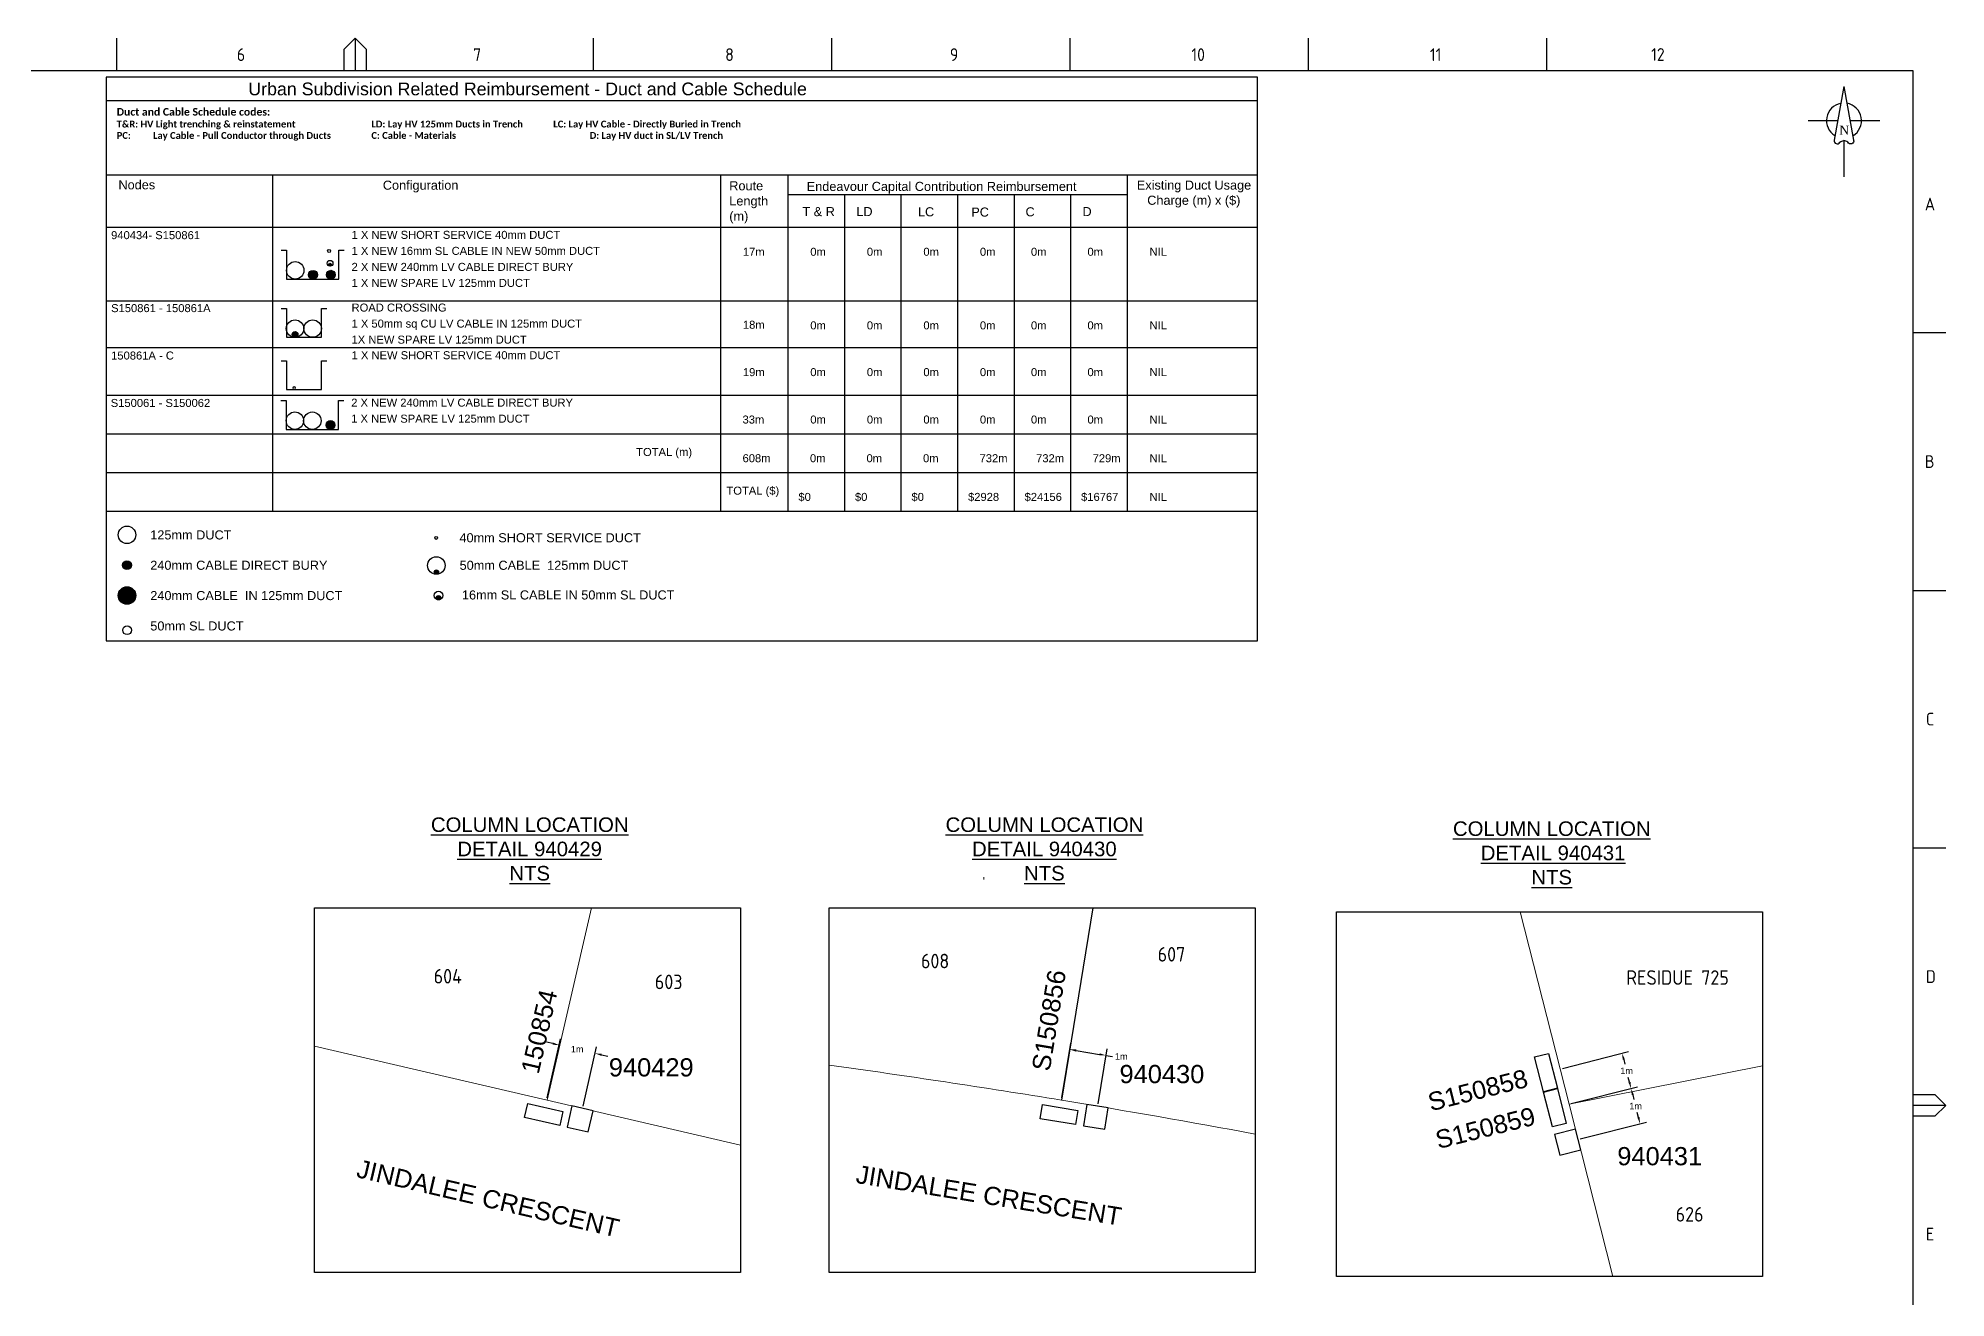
# Paper-space layout 'Retic2' of a CAD drawing. Header units: metres. Extents: x -30 to 845, y -5 to 581.
# Drawn here: x 320 to 845, y 235 to 581 of the extents above; entities that cross this region are included whole.
import ezdxf
from ezdxf.enums import TextEntityAlignment as Align

# ---------------------------------------------------------------- set-up
doc = ezdxf.new("R2010")
doc.units = ezdxf.units.M
doc.linetypes.add('Cable Exist UG', pattern=[8.2, 4, -1.2, 1.8, -1.2])
doc.linetypes.add('IE Trench LV', pattern=[6.5, 5, -1.5])
doc.layers.get('0').update_dxf_attribs({"color": 6})
doc.layers.add('Cadastre Developer_SP_NEW', color=2, linetype='Continuous', lineweight=5)
for name, color, linetype in [('Duct_SP_NEW', 2, 'Continuous'), ('Equip_LV_NEW', 2, 'Continuous'), ('Notes', 7, 'Continuous'), ('Notes_LV_MISC', 7, 'Continuous'), ('Notes_SP_MISC', 7, 'Continuous'), ('Notes_SP_NEW', 2, 'Continuous'), ('SupportsUG_SP_EXT', 7, 'Continuous'), ('SupportsUG_SP_LV_SL_NEW', 2, 'Continuous')]:
    doc.layers.add(name, color=color, linetype=linetype)
doc.styles.add('iecISOCP', font='isocp.shx')
doc.styles.add('iecNAME', font='times.ttf')
doc.styles.add('LotNum', font='isocp.shx', dxfattribs={"height": 1.8})
doc.styles.add('POLE_LABEL', font='arial.ttf')
doc.styles.add('RoadName', font='arial.ttf', dxfattribs={"height": 2.5})
doc.styles.get("Standard").update_dxf_attribs({"font": 'arial.ttf'})
doc.dimstyles.get("Standard").update_dxf_attribs({"dimtxt": 0.18, "dimasz": 0.18, "dimexe": 0.18, "dimexo": 0.0625, "dimgap": 0.09, "dimtad": 0, "dimtih": 1, "dimtoh": 1, "dimdec": 4, "dimzin": 0, "dimdsep": 46, "dimtxsty": 'Standard', "dimcen": 0.09, "dimadec": 0, "dimazin": 0, "dimtfac": 1, "dimtdec": 4, "dimtofl": 0, "dimtmove": 0, "dimatfit": 3, "dimfxl": 1, "dimtolj": 1, "dimtzin": 0, "dimarcsym": 0})

# ---------------------------------------------------------------- blocks, each defined once
blk = doc.blocks.new('NorthPnt 11(NP11)')
for p, q in [((-19.7, 0), (-3.5, 0)), ((3.3, 0), (19.7, 0)), ((-0.1, -10.9), (-0.1, -30.8))]:
    blk.add_line(p, q)
for points in [[(-0.1, 18.8), (-5.4, -10.7, 0.877048), (-2.3, -11.9, -0.1543), (-0.1, -10.9, 0.090511)], [(-0.1, 18.8), (5.3, -10.7, -0.877048), (2.1, -11.9, 0.1543), (-0.1, -10.9, -0.090511)]]:
    blk.add_lwpolyline(points, format="xyb")
for start, end in [(100.5988, 238.8643), (300.0994, 80.4374)]:
    blk.add_arc((0, 0), 9.64, start, end)
at = {"color": 7, "style": 'iecNAME'}
blk.add_text('N', height=5.02, dxfattribs=at).set_placement((-2.6, -7.8))
blk = doc.blocks.new('A1_FRAME_TITLE')
at = {"layer": 'Notes', "linetype": 'Continuous'}
for p, q in [((351.17, 574.39), (351.17, 583.39)), ((413.67, 580.39), (416.67, 583.39)), ((416.67, 583.39), (416.67, 574.39)), ((416.67, 583.39), (419.67, 580.39)), ((482.19, 574.39), (482.19, 583.39)), ((547.7, 574.39), (547.7, 583.39)), ((613.21, 574.39), (613.21, 583.39)), ((678.72, 574.39), (678.72, 583.39)), ((744.23, 574.39), (744.23, 583.39)), ((413.67, 574.39), (413.67, 580.39)), ((419.67, 580.39), (419.67, 574.39)), ((853.87, 502.43), (844.87, 502.43)), ((844.88, 431.68), (853.87, 431.68)), ((844.87, 360.93), (853.87, 360.93)), ((853.87, 290.18), (844.87, 290.18)), ((844.88, 293.18), (850.87, 293.18)), ((850.87, 293.18), (853.87, 290.18)), ((853.87, 290.18), (850.87, 287.18)), ((850.87, 287.18), (844.88, 287.18))]:
    blk.add_line(p, q, dxfattribs=at)
at = {"layer": 'Notes', "color": 3, "linetype": 'Continuous'}
blk.add_line((844.88, 5.97), (844.88, 574.39), dxfattribs=at)
at = {"layer": 'Notes', "color": 3, "linetype": 'Continuous', "flags": 128}
blk.add_lwpolyline([(844.88, 574.39), (149.5, 574.39)], dxfattribs=at)
blk.add_attdef('DRAFT_NUM', (9.35, 23.29), '', height=2.5, rotation=90)
at = {"layer": 'Notes', "color": 7, "style": 'iecISOCP'}
for s, p in [('6', (384.13, 577.12)), ('7', (449.08, 577.12)), ('8', (518.36, 577.12)), ('9', (580.11, 577.12)), ('10', (646.5, 577.12)), ('11', (712.06, 577.12)), ('12', (772.87, 577.16)), ('A', (848.09, 536.06)), ('B', (848.09, 465.31)), ('C', (848.39, 394.56)), ('D', (848.39, 323.81)), ('E', (848.39, 253.06))]:
    blk.add_text(s, height=3.5, dxfattribs=at).set_placement(p)
for tag, p in [('CAP_NO', (513.19, 43.46)), ('IE_NUM', (513.05, 37.81)), ('REF_No_1', (335.24, 32.31)), ('REF_1', (362.52, 32.31)), ('GEN_WO', (441.71, 31.76)), ('HV_SWITCH', (513.46, 32.16)), ('REF_No_2', (335.24, 26.31)), ('REF_2', (362.52, 26.31)), ('OH_WO', (441.71, 25.81)), ('UBD_REF', (513.05, 25.83)), ('REF_No_3', (335.24, 20.31)), ('REF_3', (362.52, 20.31)), ('UG_WO', (441.71, 20.05)), ('GIS_MAP_No', (513.05, 20.04)), ('REF_No_4', (335.24, 14.31)), ('REF_4', (362.52, 14.31)), ('SUB_WO', (441.71, 13.81)), ('HV_OP_DIAG', (513.33, 14.2)), ('LGA', (512.95, 7.78))]:
    blk.add_attdef(tag, p, '', height=2.5, dxfattribs=at)
at = {"layer": 'Notes', "style": 'iecISOCP'}
for tag, p in [('T1', (684.37, 39.47)), ('T2', (684.37, 34.35)), ('T3', (684.37, 28.92)), ('T4', (684.37, 23.66)), ('T5', (684.37, 18.23)), ('T6', (684.37, 12.97))]:
    blk.add_attdef(tag, text='', height=3.5, dxfattribs=at).set_placement(p, align=Align.CENTER)
at = {"layer": 'Notes', "color": 7, "style": 'iecISOCP'}
for tag, p in [('scale', (567.76, 33.27)), ('DRAWN', (567.76, 24.93)), ('DATE', (567.76, 16.88)), ('CHD', (567.76, 8.37)), ('DESIGN', (605.62, 9.15))]:
    blk.add_attdef(tag, text='', height=2.5, dxfattribs=at).set_placement(p, align=Align.CENTER)
at = {"layer": 'Notes', "color": 4, "style": 'iecISOCP'}
blk.add_attdef('NUM', text='', height=7, dxfattribs=at).set_placement((812.88, 20.12), align=Align.MIDDLE_CENTER)
at = {"layer": 'Notes', "color": 1, "style": 'iecISOCP'}
blk.add_attdef('REV', text='', height=5, dxfattribs=at).set_placement((840.57, 17.1), align=Align.CENTER)
at = {"layer": 'Notes', "color": 7, "style": 'iecISOCP'}
for tag, p in [('NS', (811.23, 8.12)), ('SHTS', (825.93, 8.12))]:
    blk.add_attdef(tag, text='', height=2.5, dxfattribs=at).set_placement(p, align=Align.MIDDLE)
at = {"layer": 'Notes', "style": 'iecISOCP'}
blk.add_attdef('ExportID', (-11.47, 2.39), '', height=2.5, dxfattribs=at)
at = {"layer": 'Notes', "style": 'iecISOCP', "flags": 1}
for tag, p in [('ProjectType', (-6.37, -26.8)), ('ProjectNumber', (3.01, -26.82)), ('DrawingNumber', (14.96, -26.8)), ('ProjectDescription', (27.02, -26.83)), ('ExportDate', (39.74, -26.79)), ('ExportUserName', (48.61, -26.8)), ('DesignerCompanyName', (60.94, -26.79)), ('ExportAreaOfInterest', (76.55, -26.81)), ('GIS_SUCCESS', (91.45, -26.78)), ('CAD_SUCCESS', (101.24, -26.78)), ('DEPOTCODE', (111.56, -26.88)), ('ExportCategories', (119.53, -26.8)), ('Comments', (133.84, -26.88))]:
    blk.add_attdef(tag, p, '', height=1, dxfattribs=at)
blk = doc.blocks.new('*U15')
for tag, flags, p in [('Z', 1, (1.5, -0.6)), ('NOTES', 9, (1.5, -0.4))]:
    blk.add_attdef(tag, text='', height=0.2, dxfattribs=dict(flags=flags)).set_placement(p, align=Align.MIDDLE_LEFT)
blk.add_wipeout([(-2.47, 3), (2.47, 3), (2.47, 1.02), (-2.47, 1.02)])
at = {"lineweight": -3}
blk.add_lwpolyline([(-2.47, 3), (2.47, 3), (2.47, 1.02), (-2.47, 1.02)], close=True, dxfattribs=at)
for tag, height, flags, p in [('ASSET_NUM', 2.5, 8, (2, 4)), ('STREET_CODE', 0.2, 9, (1.5, 2)), ('OWNED_BY', 0.2, 9, (1.5, 1.8)), ('OPERATED_BY', 0.2, 9, (1.5, 1.6)), ('STATE', 0.2, 9, (1.5, 1.2)), ('SUPPORT_TYPE', 0.2, 9, (1.5, 1)), ('SUBURB', 0.2, 9, (1.5, 0.2)), ('STREETNAME', 0.2, 9, (1.5, 0)), ('MAINTAINED_BY', 0.2, 9, (1.5, 1.4)), ('USAGE', 0.2, 9, (1.5, 0.8)), ('LEGEND', 0.2, 9, (1.5, 0.6)), ('PARENT', 0.2, 9, (1.5, 0.4)), ('LOCATION', 0.2, 9, (1.5, -0.2))]:
    blk.add_attdef(tag, text='', height=height, dxfattribs=dict(flags=flags)).set_placement(p, align=Align.MIDDLE_LEFT)
blk = doc.blocks.new('COLUMN_NEW')
blk.add_wipeout([(-1.485, -1.485), (1.485, -1.485), (1.485, 1.485), (-1.485, 1.485)])
at = {"lineweight": -3}
blk.add_lwpolyline([(-1.485, -1.485), (1.485, -1.485), (1.485, 1.485), (-1.485, 1.485)], close=True, dxfattribs=at)
for tag, height, flags, p in [('ASSET_NUM', 2.5, 8, (2, 2)), ('STREET_CODE', 0.2, 9, (1.5, 0)), ('OWNED_BY', 0.2, 9, (1.5, -0.4)), ('OPERATED_BY', 0.2, 9, (1.5, -0.6)), ('STATE', 0.2, 9, (1.5, -1)), ('SUBURB', 0.2, 9, (1.5, -1.8)), ('STREETNAME', 0.2, 9, (1.5, -2)), ('COLUMN_TYPE', 0.2, 9, (1.5, -0.2)), ('USAGE', 0.2, 9, (1.5, -1.2)), ('MAINTAINED_BY', 0.2, 9, (1.5, -0.8)), ('LEGEND', 0.2, 9, (1.5, -1.4)), ('PARENT', 0.2, 9, (1.5, -1.6)), ('LOCATION', 0.2, 9, (1.5, -2.2)), ('NOTES', 0.2, 9, (1.5, -2.4)), ('LABEL_ALIGNMENT', 0.2, 9, (1.5, -2.6)), ('Z', 0.2, 1, (1.5, -2.8))]:
    blk.add_attdef(tag, text='', height=height, dxfattribs=dict(flags=flags)).set_placement(p, align=Align.MIDDLE_LEFT)
at = {"style": 'POLE_LABEL', "flags": 9}
blk.add_attdef('STRUCTURE_PLANT_NUMBER', text='', height=0.2, dxfattribs=at).set_placement((1.5, 0.242), align=Align.MIDDLE_LEFT)
blk = doc.blocks.new('*D74')
at = {"layer": 'Defpoints', "color": 0, "linetype": 'Continuous', "lineweight": 0, "transparency": 16777216}
for p in [(473.53, 302.07), (460.17, 289.23), (470.06, 286.95)]:
    blk.add_point(p, dxfattribs=at)
at = {"layer": 'Notes_SP_MISC', "color": 0, "linetype": 'Continuous', "lineweight": -2, "transparency": 16777216}
for p, q in [((461.89, 304.75), (460.14, 305.15)), ((460.31, 289.84), (464.05, 306.1)), ((470.2, 287.56), (473.94, 303.83)), ((475.29, 301.67), (477.04, 301.26))]:
    blk.add_line(p, q, dxfattribs=at)
at = {"layer": 'Notes_SP_MISC', "color": 0, "linetype": 'Continuous', "lineweight": 0, "transparency": 16777216}
for points in [[(461.96, 305.04), (461.83, 304.45), (463.65, 304.34)], [(475.36, 301.96), (475.22, 301.38), (473.53, 302.07)]]:
    blk.add_solid(points, dxfattribs=at)
at = {"layer": 'Notes_SP_MISC', "color": 0, "linetype": 'Continuous', "lineweight": 0, "transparency": 16777216, "insert": (468.59, 303.21), "char_height": 1.8, "attachment_point": 5}
blk.add_mtext('\\A1;1m', dxfattribs=at)
blk = doc.blocks.new('*D75')
at = {"layer": 'Defpoints', "color": 0, "linetype": 'Continuous', "lineweight": 0, "transparency": 16777216}
for p in [(613.93, 301.51), (601.7, 289.21), (611.65, 287.58)]:
    blk.add_point(p, dxfattribs=at)
at = {"layer": 'Notes_SP_MISC', "color": 0, "linetype": 'Continuous', "lineweight": -2, "transparency": 16777216}
for p, q in [((601.8, 289.82), (604.26, 304.91)), ((605.75, 302.85), (612.15, 301.8)), ((611.75, 288.2), (614.22, 303.29)), ((613.93, 301.51), (615.7, 301.22))]:
    blk.add_line(p, q, dxfattribs=at)
at = {"layer": 'Notes_SP_MISC', "color": 0, "linetype": 'Continuous', "lineweight": 0, "transparency": 16777216}
for points in [[(605.8, 303.14), (605.7, 302.55), (603.97, 303.14)], [(612.2, 302.1), (612.1, 301.5), (613.93, 301.51)]]:
    blk.add_solid(points, dxfattribs=at)
at = {"layer": 'Notes_SP_MISC', "color": 0, "linetype": 'Continuous', "lineweight": 0, "transparency": 16777216, "insert": (618.13, 301.22), "char_height": 1.8, "attachment_point": 5}
blk.add_mtext('\\A1;1m', dxfattribs=at)
blk = doc.blocks.new('*D88')
at = {"layer": 'Defpoints', "color": 0, "linetype": 'Continuous', "lineweight": 0, "transparency": 16777216}
for p in [(741.24, 288.1), (743.7, 278.41), (760.74, 282.74)]:
    blk.add_point(p, dxfattribs=at)
at = {"layer": 'Notes_SP_MISC', "color": 0, "linetype": 'Continuous', "lineweight": -2, "transparency": 16777216}
for p, q in [((741.84, 288.26), (760.02, 292.88)), ((758.72, 290.69), (759.05, 289.39)), ((744.31, 278.56), (762.48, 283.19)), ((760.29, 284.49), (759.96, 285.78))]:
    blk.add_line(p, q, dxfattribs=at)
at = {"layer": 'Notes_SP_MISC', "color": 0, "linetype": 'Continuous', "lineweight": 0, "transparency": 16777216}
for points in [[(759.01, 290.76), (758.43, 290.62), (758.27, 292.43)], [(760.59, 284.56), (760, 284.41), (760.74, 282.74)]]:
    blk.add_solid(points, dxfattribs=at)
at = {"layer": 'Notes_SP_MISC', "color": 0, "linetype": 'Continuous', "lineweight": 0, "transparency": 16777216, "insert": (759.51, 287.59), "char_height": 1.8, "attachment_point": 5}
blk.add_mtext('\\A1;1m', dxfattribs=at)
blk = doc.blocks.new('*D87')
at = {"layer": 'Defpoints', "color": 0, "linetype": 'Continuous', "lineweight": 0, "transparency": 16777216}
for p in [(738.77, 297.79), (758.27, 292.43), (741.24, 288.1)]:
    blk.add_point(p, dxfattribs=at)
at = {"layer": 'Notes_SP_MISC', "color": 0, "linetype": 'Continuous', "lineweight": -2, "transparency": 16777216}
for p, q in [((739.38, 297.95), (757.55, 302.57)), ((756.25, 300.38), (756.58, 299.08)), ((757.83, 294.18), (757.5, 295.48)), ((741.84, 288.26), (760.02, 292.88))]:
    blk.add_line(p, q, dxfattribs=at)
at = {"layer": 'Notes_SP_MISC', "color": 0, "linetype": 'Continuous', "lineweight": 0, "transparency": 16777216}
for points in [[(756.54, 300.45), (755.96, 300.31), (755.81, 302.13)], [(758.12, 294.25), (757.54, 294.1), (758.27, 292.43)]]:
    blk.add_solid(points, dxfattribs=at)
at = {"layer": 'Notes_SP_MISC', "color": 0, "linetype": 'Continuous', "lineweight": 0, "transparency": 16777216, "insert": (757.04, 297.28), "char_height": 1.8, "attachment_point": 5}
blk.add_mtext('\\A1;1m', dxfattribs=at)
blk = doc.blocks.new('DUCT_NEW')
blk.add_circle((0, 0.8), 0.8)
at = {"flags": 1}
blk.add_attdef('Z', (0, 0), '', height=0.2, dxfattribs=at)
at = {"flags": 9}
for tag, p in [('DUCT_CODE', (0, 0)), ('XSECT_TYPE', (0, -0.2)), ('STATE', (0, -0.6)), ('OWNED_BY', (0, -1.02)), ('OPERATED_BY', (0, -1.23)), ('FB_REFERENCE', (0, -0.4)), ('NOTES', (0, -0.8)), ('MAINTAINED_BY', (0, -1.42))]:
    blk.add_attdef(tag, text='', height=0.2, dxfattribs=at).set_placement(p, align=Align.MIDDLE_LEFT)
blk = doc.blocks.new('CABLE_LARGE_NEW')
h = blk.add_hatch(color=256)
edge = h.paths.add_edge_path()
edge.add_arc((0, 0.8), 0.8, 0, 360)
blk.add_circle((0, 0.8), 0.8)
for tag, flags, p in [('COND_CODE', 9, (1.5, 0)), ('STATE', 9, (1.5, -0.4)), ('XSECT_SIZE', 9, (1.5, -0.6)), ('OWNED_BY', 9, (1.5, -1)), ('OPERATED_BY', 9, (1.5, -1.2)), ('Z', 1, (1.5, -1.6)), ('FB_REFERENCE', 9, (1.5, -0.2)), ('NOTES', 9, (1.5, -0.8)), ('MAINTAINED_BY', 9, (1.5, -1.4))]:
    blk.add_attdef(tag, text='', height=0.2, dxfattribs=dict(flags=flags)).set_placement(p, align=Align.MIDDLE_LEFT)
blk = doc.blocks.new('TRENCH_LV_3_DUCTS')
blk.add_lwpolyline([(-0.5, 2.65), (0, 2.65), (0, 0), (4.8, 0), (4.8, 2.65), (5.3, 2.65)])
blk = doc.blocks.new('TRENCH_LV_2_DUCTS')
blk.add_lwpolyline([(-0.5, 2.65), (0, 2.65), (0, 0), (3.2, 0), (3.2, 2.65), (3.7, 2.65)])
blk = doc.blocks.new('CABLE_SMALL_NEW')
h = blk.add_hatch(color=256)
edge = h.paths.add_edge_path()
edge.add_arc((0, 0.4), 0.4, 0, 360)
blk.add_circle((0, 0.4), 0.4)
for tag, flags, p in [('COND_CODE', 9, (1.5, 0)), ('STATE', 9, (1.5, -0.4)), ('XSECT_SIZE', 9, (1.5, -0.6)), ('OWNED_BY', 9, (1.5, -1)), ('OPERATED_BY', 9, (1.5, -1.2)), ('Z', 1, (1.5, -1.6)), ('FB_REFERENCE', 9, (1.5, -0.2)), ('NOTES', 9, (1.5, -0.8)), ('MAINTAINED_BY', 9, (1.5, -1.4))]:
    blk.add_attdef(tag, text='', height=0.2, dxfattribs=dict(flags=flags)).set_placement(p, align=Align.MIDDLE_LEFT)

psp = doc.layouts.new('Retic2')

# ---------------------------------------------------------------- linework, layer by layer
at = {"color": 7, "lineweight": -3}
for p, q in [((339.16789, 570.2554), (339.16988, 415.4157)), ((655.5486, 570.2554), (339.16789, 570.2554)), ((655.53914, 415.4157), (655.5486, 570.2554)), ((384.8611, 543.45575), (384.8611, 451.07748)), ((507.96392, 543.45575), (507.96392, 451.07748)), ((526.49602, 543.45575), (526.49602, 451.07748)), ((526.49602, 543.45575), (526.49602, 451.07748)), ((619.73911, 543.45575), (619.73911, 451.07748)), ((526.49602, 538.02788), (617.34395, 538.02788)), ((542.03654, 538.02788), (542.03654, 451.07748)), ((542.03654, 538.02788), (542.03654, 451.07748)), ((557.57705, 538.02788), (557.57705, 451.07748)), ((557.57705, 538.02788), (557.57705, 451.07748)), ((560.86007, 538.02788), (619.73911, 538.02788)), ((573.11757, 538.02788), (573.11757, 451.07748)), ((573.11757, 538.02788), (573.11757, 451.07748)), ((588.65808, 538.02788), (588.65808, 451.07748)), ((604.18633, 538.02788), (604.18633, 451.07748)), ((339.16844, 482.95951), (655.54327, 482.95951)), ((339.16928, 415.4157), (655.54129, 415.4157))]:
    psp.add_line(p, q, dxfattribs=at)
for points in [[(339.16816, 563.89527), (655.54822, 563.89527)], [(339.16816, 543.45575), (655.54697, 543.45575)], [(339.16816, 529.05911), (655.54609, 529.05911)], [(339.16844, 508.83347), (655.54485, 508.83347)], [(339.16844, 508.83347), (655.54485, 508.83347)], [(339.16844, 508.83347), (655.54485, 508.83347)], [(339.16844, 495.98516), (655.54407, 495.98516)], [(339.16844, 495.98516), (655.54407, 495.98516)], [(339.16844, 495.98516), (655.54407, 495.98516)], [(339.16844, 482.95951), (655.54327, 482.95951)], [(339.16844, 482.95951), (655.54327, 482.95951)], [(339.16844, 482.95951), (655.54327, 482.95951)], [(339.16844, 482.95951), (655.54327, 482.95951)], [(339.16844, 482.95951), (655.54327, 482.95951)], [(339.16844, 472.33217), (655.54262, 472.33217)], [(339.16844, 472.33217), (655.54262, 472.33217)], [(339.16844, 472.33217), (655.54262, 472.33217)], [(339.16928, 461.70482), (655.54347, 461.70482)], [(339.16928, 451.07748), (655.54347, 451.07748)]]:
    psp.add_lwpolyline(points, dxfattribs=at)
at = {"color": 7, "linetype": 'Continuous'}
for points in [[(537.87352, 342.06447), (654.94557, 342.06447), (654.94557, 241.85751), (537.87352, 241.85751)], [(677.33004, 340.97179), (794.40209, 340.97179), (794.40209, 240.76483), (677.33004, 240.76483)]]:
    psp.add_lwpolyline(points, close=True, dxfattribs=at)
at = {"layer": 'Cadastre Developer_SP_NEW', "color": 2, "lineweight": 0}
for points in [[(580.40877, 350.47634), (580.40877, 350.47634), (580.32049, 349.855)], [(460.31369, 289.19405), (472.56598, 342.06447)], [(472.56598, 342.06447), (460.31375, 289.19431), (513.47857, 276.87371)], [(601.69623, 289.20817), (610.35952, 342.06447)], [(396.40652, 304.00413), (460.31369, 289.19405)], [(794.40209, 298.68468), (741.23727, 288.10163)], [(741.23727, 288.10163), (753.27336, 240.76483)]]:
    psp.add_lwpolyline(points, dxfattribs=at)
for points in [[(610.43701, 342.06447), (601.78075, 289.19431, -0.005384669), (654.94557, 279.88921)], [(537.87352, 298.82638, -0.006441019), (601.69623, 289.20817)]]:
    psp.add_lwpolyline(points, format="xyb", dxfattribs=at)
at = {"layer": 'Notes_SP_NEW', "color": 2, "lineweight": 0, "flags": 128}
psp.add_lwpolyline([(741.23727, 288.10163), (727.79425, 340.97179)], dxfattribs=at)

# ---------------------------------------------------------------- block references
at = {"layer": 'Duct_SP_NEW', "linetype": 'IE Trench LV', "xscale": 3, "yscale": 3, "zscale": 3}
for p in [(388.6851, 514.81337), (388.59481, 473.51377)]:
    psp.add_blockref('TRENCH_LV_3_DUCTS', p, dxfattribs=at)
at = {"layer": 'Duct_SP_NEW', "linetype": 'Cable Exist UG'}
for name, p, xscale, yscale, zscale in [('DUCT_NEW', (391.08936, 514.81167), 3, 3, 3), ('DUCT_NEW', (400.38809, 522.12797), 0.5, 0.5, 0.5), ('CABLE_LARGE_NEW', (395.97959, 514.81337), 1.5, 1.5, 1.5), ('CABLE_LARGE_NEW', (400.86982, 514.81507), 1.5, 1.5, 1.5), ('DUCT_NEW', (391.03944, 498.80993), 3, 3, 3), ('DUCT_NEW', (395.88989, 498.80823), 3, 3, 3), ('DUCT_NEW', (390.78806, 484.4368), -0.5, 0.5, 0.5), ('DUCT_NEW', (390.99906, 473.51207), 3, 3, 3), ('DUCT_NEW', (395.79897, 473.4906), 3, 3, 3), ('CABLE_LARGE_NEW', (400.77952, 473.51547), 1.5, 1.5, 1.5), ('DUCT_NEW', (429.83702, 443.28077), 0.5, 0.5, 0.5), ('CABLE_LARGE_NEW', (344.86316, 425.46271), 3, 3, 3), ('CABLE_LARGE_NEW', (429.88303, 433.71586), 0.75, 0.75, 0.75), ('DUCT_NEW', (430.47182, 426.65608), 1.5, 1.5, 1.5), ('CABLE_LARGE_NEW', (430.47182, 426.65608), 0.75, 0.75, 0.75), ('DUCT_NEW', (344.86315, 417.12101), 1.5, 1.5, 1.5)]:
    psp.add_blockref(name, p, dxfattribs=dict(at, xscale=xscale, yscale=yscale, zscale=zscale))
at = {"layer": 'Duct_SP_NEW', "linetype": 'Cable Exist UG', "rotation": 359.9856148740548}
psp.add_blockref('DUCT_NEW', (400.66655, 518.3434), dxfattribs=at)
at = {"layer": 'Duct_SP_NEW', "linetype": 'Cable Exist UG', "xscale": 0.5, "yscale": 0.5, "zscale": 0.5, "rotation": 359.9856148740548}
psp.add_blockref('CABLE_LARGE_NEW', (400.66655, 518.3434), dxfattribs=at)
at = {"layer": 'Duct_SP_NEW', "linetype": 'Continuous', "xscale": 3, "yscale": 3, "zscale": 3}
for name, p in [('TRENCH_LV_2_DUCTS', (388.68864, 498.80993)), ('TRENCH_LV_2_DUCTS', (388.69744, 484.43808)), ('DUCT_NEW', (344.85007, 442.13783)), ('CABLE_SMALL_NEW', (344.85007, 434.99612)), ('DUCT_NEW', (429.8797, 433.71586)), ('DUCT_NEW', (344.86316, 425.46271))]:
    psp.add_blockref(name, p, dxfattribs=at)
at = {"layer": 'Duct_SP_NEW', "linetype": 'Cable Exist UG'}
psp.add_blockref('CABLE_LARGE_NEW', (391.03944, 498.80993), dxfattribs=at)
at = {"layer": 'Notes', "xscale": 0.5, "yscale": 0.5, "zscale": 0.5}
psp.add_blockref('NorthPnt 11(NP11)', (816.79317, 558.34973), dxfattribs=at)
at = {"layer": 'SupportsUG_SP_EXT'}
psp.add_blockref('A1_FRAME_TITLE', (-9.082, -2.39), dxfattribs=at)

# ---------------------------------------------------------------- texts
at = {"color": 7, "lineweight": -3}
psp.add_text('Urban Subdivision Related Reimbursement - Duct and Cable Schedule     ', height=3.5, dxfattribs=at).set_placement((458.35855, 567.06069), align=Align.MIDDLE_CENTER)
at = {"color": 7, "lineweight": -3, "attachment_point": 1}
for s, insert, char_height, width in [('{\\fCalibri|b1|i0|c0|p34;\\H0.83333x;\\C0;Duct and Cable Schedule codes: \\fCalibri|b0|i0|c0|p34;\\P\\fCalibri|b1|i0|c0|p34;\\H0.9x;T&R: HV Light trenching & reinstatement            ^I^ILD: Lay HV 125mm Ducts in Trench            ^ILC: Lay HV Cable - Directly Buried in Trench\\fCalibri|b0|i0|c0|p34;\\H2.42x; \\H0.41323x;\\P\\fCalibri|b1|i0|c0|p34;PC:^ILay Cable - Pull Conductor through Ducts     ^IC: Cable - Materials                                         ^ID: Lay HV duct in SL/LV Trench\\H1.9515x; }', (342.01501, 561.80823), 2.5, 217.1539109), ('Nodes', (342.49598, 541.97244), 2.5, 21.3006789), ('{\\C7;Configuration}', (415.17023, 541.86268), 2.5, 31.8297085), ('Route \\PLength \\P(m)', (510.39336, 541.69936), 2.5, 28.8336752), ('Endeavour Capital Contribution Reimbursement', (531.68833, 541.52598), 2.5, 83.5462768), ('\\pi3.1695;Existing Duct Usage \\P\\pi6.0242;Charge (m) x ($)', (619.24567, 541.89117), 2.5, 37.3638183), ('T & R', (530.49302, 534.60108), 2.5, 37.3638183), ('LD', (545.31164, 534.59976), 2.5, 37.3638183), ('LC', (562.25351, 534.5433), 2.5, 37.3638183), ('PC', (576.91504, 534.4751), 2.5, 37.3638183), ('C', (591.81755, 534.5433), 2.5, 37.3638183), ('D', (607.47945, 534.59976), 2.5, 37.3638183), ('940434- S150861', (340.48121, 527.97897), 2.2, 54.1159856), ('17m', (514.13523, 523.41595), 2.2, 54.1159856), ('0m', (532.66733, 523.41595), 2.2, 34.1570666), ('0m', (548.20785, 523.41595), 2.2, 34.1570666), ('0m', (563.74836, 523.41595), 2.2, 34.1570666), ('0m', (579.28888, 523.41595), 2.2, 34.1570666), ('0m', (593.31241, 523.41595), 2.2, 34.1570666), ('0m', (608.84066, 523.41595), 2.2, 34.1570666), ('NIL', (625.91042, 523.41595), 2.2, 34.1570666), ('S150861 - 150861A', (340.48617, 507.93066), 2.2, 54.1159856), ('18m', (514.14019, 503.36764), 2.2, 54.1159856), ('0m', (532.66733, 503.19031), 2.2, 34.1570666), ('0m', (548.20785, 503.19031), 2.2, 34.1570666), ('0m', (563.74836, 503.19031), 2.2, 34.1570666), ('0m', (579.28888, 503.19031), 2.2, 34.1570666), ('0m', (593.31241, 503.19031), 2.2, 34.1570666), ('0m', (608.84066, 503.19031), 2.2, 34.1570666), ('NIL', (625.91042, 503.19031), 2.2, 34.1570666), ('150861A - C', (340.49055, 494.90501), 2.2, 54.1159856), ('19m', (514.14456, 490.34199), 2.2, 54.1159856), ('0m', (532.66733, 490.34199), 2.2, 34.1570666), ('0m', (548.20785, 490.34199), 2.2, 34.1570666), ('0m', (563.74836, 490.34199), 2.2, 34.1570666), ('0m', (579.28888, 490.34199), 2.2, 34.1570666), ('0m', (593.31241, 490.34199), 2.2, 34.1570666), ('0m', (608.84066, 490.34199), 2.2, 34.1570666), ('NIL', (625.91042, 490.34199), 2.2, 34.1570666), ('S150061 - S150062', (340.38654, 481.87937), 2.2, 54.1159856), ('33m', (514.04055, 477.31635), 2.2, 54.1159856), ('0m', (532.66733, 477.31635), 2.2, 34.1570666), ('0m', (548.20785, 477.31635), 2.2, 34.1570666), ('0m', (563.74836, 477.31635), 2.2, 34.1570666), ('0m', (579.28888, 477.31635), 2.2, 34.1570666), ('0m', (593.31241, 477.31635), 2.2, 34.1570666), ('0m', (608.84066, 477.31635), 2.2, 34.1570666), ('NIL', (625.91042, 477.31635), 2.2, 34.1570666), ('TOTAL (m)', (484.8132, 468.40742), 2.2, 54.1159856), ('608m', (514.04055, 466.68901), 2.2, 54.1159856), ('0m', (532.57266, 466.68901), 2.2, 54.1159856), ('0m', (548.11317, 466.68901), 2.2, 54.1159856), ('0m', (563.65369, 466.68901), 2.2, 54.1159856), ('732m', (579.1942, 466.68901), 2.2, 54.1159856), ('732m', (594.73472, 466.68901), 2.2, 54.1159856), ('729m', (610.26297, 466.68901), 2.2, 54.1159856), ('NIL', (625.91042, 466.68901), 2.2, 34.1570666), ('TOTAL ($)', (509.61609, 457.78008), 2.2, 54.1159856), ('$0', (529.3988, 456.06166), 2.2, 54.1159856), ('$0', (544.93932, 456.06166), 2.2, 54.1159856), ('$0', (560.47983, 456.06166), 2.2, 54.1159856), ('$2928', (576.02035, 456.06166), 2.2, 54.1159856), ('$24156', (591.56086, 456.06166), 2.2, 54.1159856), ('$16767', (607.08912, 456.06166), 2.2, 54.1159856), ('NIL', (625.91042, 456.06166), 2.2, 34.1570666)]:
    psp.add_mtext(s, dxfattribs=dict(at, insert=insert, char_height=char_height, width=width))
at = {"color": 7, "lineweight": -3, "char_height": 2.2, "width": 92.2638434, "attachment_point": 1, "line_spacing_factor": 1.2}
for s, insert in [('1 X NEW SHORT SERVICE 40mm DUCT\\P1 X NEW 16mm SL CABLE IN NEW 50mm DUCT\\P2 X NEW 240mm LV CABLE DIRECT BURY\\P1 X NEW SPARE LV 125mm DUCT', (406.57214, 528.06601)), ('ROAD CROSSING\\P1 X 50mm sq CU LV CABLE IN 125mm DUCT\\P1X NEW SPARE LV 125mm DUCT', (406.57268, 508.07947)), ('1 X NEW SHORT SERVICE 40mm DUCT', (406.58148, 494.99206)), ('2 X NEW 240mm LV CABLE DIRECT BURY\\P1 X NEW SPARE LV 125mm DUCT', (406.47747, 481.96641))]:
    psp.add_mtext(s, dxfattribs=dict(at, insert=insert))
at = {"char_height": 2.5, "attachment_point": 4, "line_spacing_factor": 1.2}
for s, insert, width in [('{\\C7;125mm DUCT }', (351.24295, 444.50791), 36.6991224), ('{\\C7;40mm SHORT SERVICE DUCT}', (436.2299, 443.72376), 75.7989352), ('{\\C7;240mm CABLE DIRECT BURY}', (351.24295, 436.16621), 64.0948938), ('{\\C7;50mm CABLE  125mm DUCT}', (436.27258, 436.15885), 75.7989352), ('{\\C7;240mm CABLE  IN 125mm DUCT}', (351.25603, 427.83279), 71.913257), ('{\\C7;16mm SL CABLE IN 50mm SL DUCT}', (436.91294, 428.00955), 100.530146), ('{\\C7;50mm SL DUCT}', (351.25603, 419.49109), 71.913257)]:
    psp.add_mtext(s, dxfattribs=dict(at, insert=insert, width=width))
at = {"layer": 'Cadastre Developer_SP_NEW', "color": 2, "style": 'LotNum'}
for s, p in [('604', (429.1436, 321.26449)), ('603', (489.93895, 319.69997)), ('RESIDUE 725', (756.94641, 320.90192)), ('626', (770.52756, 255.83784))]:
    psp.add_text(s, height=4, dxfattribs=at).set_placement(p)
at = {"layer": 'Notes', "color": 2, "linetype": 'IE Trench LV', "style": 'RoadName'}
for rotation, p in [(346.953, (407.6277, 268.12075)), (350.812, (544.9625, 266.48416))]:
    psp.add_text('JINDALEE CRESCENT', height=5, rotation=rotation, dxfattribs=at).set_placement(p)
at = {"layer": 'Notes_LV_MISC', "char_height": 4, "attachment_point": 1}
for s, insert in [('\\pi13.835;{\\LCOLUMN LOCATION \\P\\pi21.09;DETAIL 940429 \\P\\pi35.404;NTS}', (414.54742, 366.90297)), ('\\pi13.835;{\\LCOLUMN LOCATION \\P\\pi21.101;DETAIL 940430 \\P\\pi35.404;NTS}', (556.01442, 366.90297)), ('\\pi13.835;{\\LCOLUMN LOCATION \\P\\pi21.48;DETAIL 940431 \\P\\pi35.404;NTS}', (695.47095, 365.81029))]:
    psp.add_mtext_dynamic_manual_height_columns(s, width=81.2661586, gutter_width=10, heights=[0], dxfattribs=dict(at, insert=insert))

# ---------------------------------------------------------------- next in the draw order: block references
at = {"layer": 'Equip_LV_NEW'}
ref = psp.add_blockref('*U15', (601.69687, 289.21206), dxfattribs=dict(at, xscale=2, yscale=2, zscale=2, rotation=170.6851329381932))
ref.add_attrib('ASSET_NUM', 'S150856', dxfattribs={"layer": '0', "height": 5, "rotation": 80.685133}).set_placement((595.98918, 297.33265), align=Align.MIDDLE_LEFT)
ref = psp.add_blockref('*U15', (460.3137, 289.1941), dxfattribs=dict(at, xscale=2, yscale=2, zscale=2, rotation=167.0248236430601))
ref.add_attrib('ASSET_NUM', '150854', dxfattribs={"layer": '0', "height": 5, "rotation": 77.0248236}).set_placement((455.52793, 296.72008), align=Align.MIDDLE_LEFT)
ref = psp.add_blockref('*U15', (741.23727, 288.10163), dxfattribs=dict(at, xscale=1.999999999999998, yscale=1.999999999999998, zscale=1.999999999999998, rotation=104.1615629539126))
ref.add_attrib('ASSET_NUM', 'S150859', dxfattribs={"layer": '0', "height": 5, "rotation": 14.162}).set_placement((704.64334, 278.17144), align=Align.MIDDLE_LEFT)

# ---------------------------------------------------------------- next in the draw order: texts
at = {"layer": 'Cadastre Developer_SP_NEW', "color": 2, "char_height": 4, "width": 14.4149818, "attachment_point": 2, "style": 'LotNum', "bg_fill": 3, "box_fill_scale": 1.5, "bg_fill_color": 256, "bg_fill_true_color": 13158600, "bg_fill_transparency": 0}
for s, insert in [('608', (566.96907, 329.43555)), ('607', (631.93529, 331.28289))]:
    psp.add_mtext(s, dxfattribs=dict(at, insert=insert))

# ---------------------------------------------------------------- next in the draw order: block references
at = {"layer": 'Equip_LV_NEW'}
ref = psp.add_blockref('*U15', (738.78217, 297.75732), dxfattribs=dict(at, xscale=2, yscale=2, zscale=2, rotation=104.1619999999999))
ref.add_attrib('ASSET_NUM', 'S150858', dxfattribs={"layer": '0', "height": 5, "rotation": 14.162}).set_placement((702.57404, 288.54426), align=Align.MIDDLE_LEFT)
at = {"layer": 'SupportsUG_SP_LV_SL_NEW'}
ref = psp.add_blockref('COLUMN_NEW', (469.39431, 284.05971), dxfattribs=dict(at, xscale=1.999999999999998, yscale=1.999999999999998, zscale=1.999999999999998, rotation=167.0554845339999))
ref.add_attrib('ASSET_NUM', '940429', dxfattribs={"layer": '0', "height": 5}).set_placement((477.2952, 298.22964), align=Align.MIDDLE_LEFT)
ref = psp.add_blockref('COLUMN_NEW', (611.17093, 284.6506), dxfattribs=dict(at, xscale=1.999999999999999, yscale=1.999999999999999, zscale=1.999999999999999, rotation=170.7200839469076))
ref.add_attrib('ASSET_NUM', '940430', dxfattribs={"layer": '0', "height": 5}).set_placement((617.65699, 296.38404), align=Align.MIDDLE_LEFT)
ref = psp.add_blockref('COLUMN_NEW', (740.82382, 277.67531), dxfattribs=dict(at, xscale=1.999999999999998, yscale=1.999999999999998, zscale=1.999999999999998, rotation=104.3231680528208))
ref.add_attrib('ASSET_NUM', '940431', dxfattribs={"layer": '0', "height": 5}).set_placement((754.48234, 273.82358), align=Align.MIDDLE_LEFT)

# ---------------------------------------------------------------- next in the draw order: linework, layer by layer
at = {"color": 7, "linetype": 'Continuous'}
psp.add_lwpolyline([(396.40652, 342.06447), (513.47857, 342.06447), (513.47857, 241.85751), (396.40652, 241.85751)], close=True, dxfattribs=at)

# ---------------------------------------------------------------- next in the draw order: dimensions: what is measured, and where the dimension line sits
at = {"layer": 'Notes_SP_MISC', "linetype": 'Continuous', "lineweight": 0}
for p1, p2, distance, picture, middle in [((460.17264, 289.22674), (470.05961, 286.95423), 15.51118, '*D74', (468.59074, 303.20749)), ((601.69623, 289.20817), (611.64987, 287.58173), 14.11374, '*D75', (618.13097, 301.22047)), ((738.77305, 297.79318), (741.23729, 288.10156), 17.57878, '*D87', (757.04186, 297.27921)), ((741.23727, 288.10163), (743.70151, 278.41), 17.57878, '*D88', (759.50608, 287.58765))]:
    dim = psp.add_aligned_dim(p1=p1, p2=p2, distance=distance, text='1m', dimstyle='Standard', override={"dimscale": 10}, dxfattribs=at)
    dim.commit()
    dim.dimension.update_dxf_attribs({"geometry": picture, "text_midpoint": middle})

doc.saveas('drawing.dxf')
